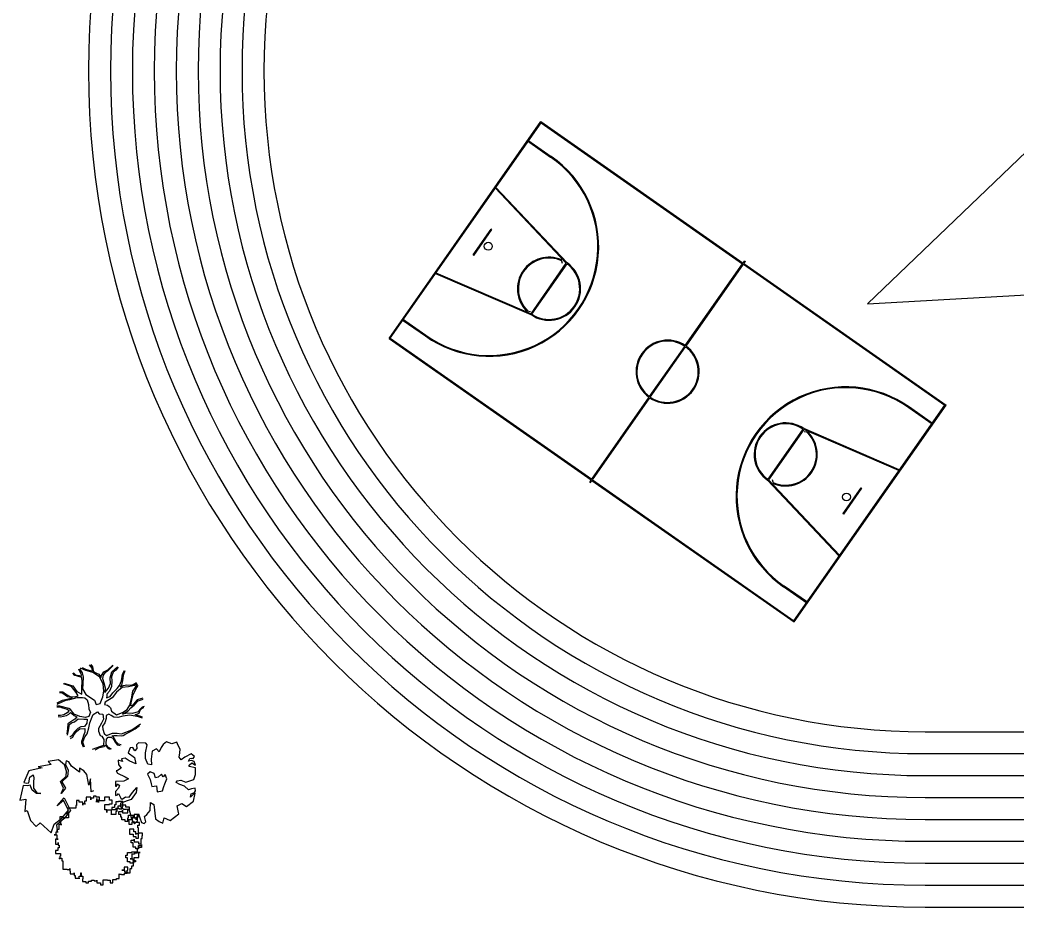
# Model space of a CAD drawing. Header units: inches. Extents: x 78 to 302, y -105 to 74.
# Drawn here: x 106.6 to 163.5, y -57.5 to -6.9 of the extents above; entities that cross this region are included whole.
import ezdxf

# ---------------------------------------------------------------- set-up
doc = ezdxf.new("R2010")
doc.units = ezdxf.units.IN
doc.header["$LTSCALE"] = 0.05
doc.header["$MEASUREMENT"] = 0
doc.layers.get('0').update_dxf_attribs({"color": 62})
doc.layers.add('rayas', color=7, linetype='Continuous')

# ---------------------------------------------------------------- blocks, each defined once
blk = doc.blocks.new('cg_t33')
for p, q in [((-0.0742, 0.0912), (-0.0747, 0.0828)), ((-0.0659, 0.1006), (-0.0742, 0.0912)), ((-0.0576, 0.0991), (-0.0659, 0.1006)), ((-0.0467, 0.0687), (-0.0576, 0.0991)), ((-0.0427, 0.0982), (-0.0462, 0.0949)), ((-0.0462, 0.0949), (-0.0392, 0.0851)), ((-0.0296, 0.1052), (-0.0427, 0.0982)), ((-0.0239, 0.1137), (-0.0353, 0.1137)), ((-0.0353, 0.1137), (-0.0336, 0.1076)), ((-0.0336, 0.1076), (-0.0296, 0.1052)), ((-0.0143, 0.1052), (-0.0239, 0.1137)), ((-0.0069, 0.1024), (-0.0143, 0.1052)), ((0.0045, 0.1137), (-0.0086, 0.1137)), ((-0.0086, 0.1137), (-0.0086, 0.1109)), ((-0.0086, 0.1109), (-0.0025, 0.1085)), ((-0.0025, 0.1085), (-0.0069, 0.1024)), ((0.0058, 0.0902), (0.0045, 0.1137)), ((0.0119, 0.0767), (0.0058, 0.0902)), ((0.0176, 0.086), (0.0119, 0.0767)), ((0.0281, 0.108), (0.0176, 0.086)), ((0.0351, 0.1123), (0.0281, 0.108)), ((0.0355, 0.1076), (0.0351, 0.1123)), ((0.0421, 0.0977), (0.0355, 0.1076)), ((0.0526, 0.1052), (0.0421, 0.0977)), ((0.0657, 0.1057), (0.0526, 0.1052)), ((0.0613, 0.094), (0.0657, 0.1057)), ((0.0692, 0.0968), (0.0613, 0.094)), ((0.0639, 0.0748), (0.0709, 0.0865)), ((0.0709, 0.0865), (0.0692, 0.0968)), ((-0.1105, 0.0635), (-0.1162, 0.0593)), ((-0.1162, 0.0593), (-0.1074, 0.0514)), ((-0.1004, 0.0687), (-0.1105, 0.0635)), ((-0.083, 0.0724), (-0.1004, 0.0687)), ((-0.0733, 0.0753), (-0.083, 0.0724)), ((-0.0747, 0.0828), (-0.0733, 0.0753)), ((-0.027, 0.0547), (-0.0467, 0.0687)), ((-0.0392, 0.0851), (-0.0406, 0.0743)), ((-0.0406, 0.0743), (-0.027, 0.065)), ((-0.027, 0.065), (-0.013, 0.0528)), ((0.0552, 0.0561), (0.0639, 0.0748)), ((0.0731, 0.0598), (0.0552, 0.0561)), ((0.0867, 0.0776), (0.0731, 0.0598)), ((0.1002, 0.0715), (0.0867, 0.0776)), ((0.0919, 0.0589), (0.1011, 0.064)), ((0.0989, 0.0532), (0.0919, 0.0589)), ((0.1011, 0.064), (0.1002, 0.0715)), ((-0.1122, 0.0392), (-0.1153, 0.0317)), ((-0.1153, 0.0317), (-0.1101, 0.0275)), ((-0.0991, 0.0439), (-0.1122, 0.0392)), ((-0.1101, 0.0275), (-0.0948, 0.0308)), ((-0.1074, 0.0514), (-0.0904, 0.0509)), ((-0.0873, 0.0486), (-0.0991, 0.0439)), ((-0.0948, 0.0308), (-0.0895, 0.0247)), ((-0.0904, 0.0509), (-0.0873, 0.0486)), ((-0.013, 0.0528), (-0.027, 0.0547)), ((0.1089, 0.0537), (0.0989, 0.0532)), ((0.1146, 0.0486), (0.1089, 0.0537)), ((0.1142, 0.0275), (0.1146, 0.0486)), ((-0.0607, 0.0045), (-0.1018, -0.0006)), ((-0.0895, 0.0247), (-0.0786, 0.0148)), ((-0.0786, 0.0148), (-0.055, 0.0144)), ((-0.055, 0.0144), (-0.0607, 0.0045)), ((-0.0021, 0.0125), (-0.0095, 0.0106)), ((-0.0095, 0.0106), (-0.0078, -0.003)), ((0.0106, 0.0148), (-0.0021, 0.0125)), ((0.025, 0.0228), (0.0106, 0.0148)), ((0.015, -0.0006), (0.0272, 0.0036)), ((0.0324, 0.0153), (0.025, 0.0228)), ((0.0272, 0.0036), (0.0324, 0.0153)), ((0.0517, 0.0111), (0.0539, 0.0219)), ((0.0683, 0.0125), (0.0517, 0.0111)), ((0.0539, 0.0219), (0.07, 0.0284)), ((0.091, 0.0092), (0.0683, 0.0125)), ((0.07, 0.0284), (0.0862, 0.0284)), ((0.0862, 0.0284), (0.1094, 0.0233)), ((0.098, -0.0034), (0.091, 0.0092)), ((0.1094, 0.0233), (0.1142, 0.0275)), ((-0.1092, -0.0105), (-0.1144, -0.0212)), ((-0.1144, -0.0212), (-0.0991, -0.025)), ((-0.1018, -0.0006), (-0.1092, -0.0105)), ((-0.0991, -0.025), (-0.1022, -0.0315)), ((-0.0078, -0.003), (-0.0253, -0.0053)), ((-0.0253, -0.0053), (-0.0218, -0.0203)), ((-0.0218, -0.0203), (-0.0095, -0.0236)), ((-0.0095, -0.0236), (-0.0017, -0.0268)), ((-0.0017, -0.0268), (0.0123, -0.0329)), ((0.0123, -0.0329), (0.0246, -0.0278)), ((0.0171, -0.0076), (0.015, -0.0006)), ((0.0255, -0.0175), (0.0171, -0.0076)), ((0.018, -0.0217), (0.0255, -0.0175)), ((0.0246, -0.0278), (0.018, -0.0217)), ((0.0888, -0.0105), (0.098, -0.0034)), ((0.1015, -0.0161), (0.0888, -0.0105)), ((0.1103, -0.0217), (0.1015, -0.0161)), ((0.1177, -0.0315), (0.1103, -0.0217)), ((-0.1022, -0.0315), (-0.1066, -0.0423)), ((-0.1066, -0.0423), (-0.0873, -0.0667)), ((0.1116, -0.0465), (0.1177, -0.0315)), ((0.1168, -0.061), (0.1116, -0.0465)), ((-0.0873, -0.0667), (-0.0838, -0.0662)), ((-0.0838, -0.0662), (-0.065, -0.0624)), ((-0.0585, -0.0756), (-0.0663, -0.0887)), ((-0.065, -0.0624), (-0.0585, -0.0756)), ((-0.0196, -0.0948), (-0.0086, -0.083)), ((-0.0086, -0.083), (-0.0043, -0.0695)), ((-0.0043, -0.0695), (0.0018, -0.0592)), ((0.0018, -0.0592), (0.0062, -0.062)), ((0.008, -0.0727), (0.0027, -0.0868)), ((0.0062, -0.062), (0.008, -0.0727)), ((0.0661, -0.0732), (0.0744, -0.0681)), ((0.074, -0.0835), (0.0661, -0.0732)), ((0.0832, -0.1018), (0.074, -0.0835)), ((0.0744, -0.0681), (0.0862, -0.0695)), ((0.0862, -0.0695), (0.0963, -0.0709)), ((0.0963, -0.0709), (0.1068, -0.0648)), ((0.1068, -0.0648), (0.1168, -0.061)), ((-0.0663, -0.0887), (-0.0519, -0.1083)), ((-0.0519, -0.1083), (-0.0292, -0.1135)), ((-0.0305, -0.1093), (-0.0397, -0.1004)), ((-0.0397, -0.1004), (-0.0305, -0.1018)), ((-0.0305, -0.1018), (-0.027, -0.1112)), ((-0.0292, -0.1135), (-0.0305, -0.1093)), ((-0.027, -0.1112), (-0.0218, -0.1144)), ((-0.0218, -0.1144), (-0.0148, -0.1135)), ((-0.0165, -0.1032), (-0.0196, -0.0948)), ((-0.0148, -0.1135), (-0.0165, -0.1032)), ((0.0027, -0.0868), (0.0102, -0.1097)), ((0.0102, -0.1097), (0.0241, -0.1144)), ((0.0434, -0.1144), (0.0473, -0.0962)), ((0.0473, -0.0962), (0.0512, -0.0962)), ((0.0574, -0.1037), (0.0508, -0.1144)), ((0.0508, -0.1144), (0.0613, -0.1107)), ((0.0512, -0.0962), (0.0574, -0.1037)), ((0.0613, -0.1107), (0.0644, -0.1027)), ((0.0644, -0.1027), (0.0622, -0.0948)), ((0.0622, -0.0948), (0.07, -0.0985)), ((0.07, -0.0985), (0.0709, -0.1027)), ((0.0709, -0.1027), (0.0705, -0.1074)), ((0.0705, -0.1074), (0.0762, -0.1112)), ((0.0762, -0.1112), (0.0832, -0.1018)), ((0.0241, -0.1144), (0.0434, -0.1144))]:
    blk.add_line(p, q)
blk = doc.blocks.new('cg_t10')
for points in [[(-0.028, 0.1206), (-0.0285, 0.114), (-0.0271, 0.1053), (-0.0252, 0.0971), (-0.0214, 0.0905), (-0.0161, 0.0854), (-0.019, 0.0818), (-0.0252, 0.0752), (-0.029, 0.0676), (-0.0357, 0.0727), (-0.0414, 0.0818), (-0.0485, 0.0926), (-0.0623, 0.0941), (-0.0766, 0.0961)], [(0.0077, 0.1239), (0.0153, 0.1074), (0.0186, 0.0982), (0.021, 0.0875), (0.0262, 0.066), (0.0267, 0.0513), (0.0253, 0.0441), (0.02, 0.0375), (0.0067, 0.0344), (-0.0071, 0.0329), (-0.0152, 0.0288), (-0.0276, 0.0329), (-0.0304, 0.0431), (-0.0276, 0.0589), (-0.0209, 0.0747), (-0.0076, 0.0854), (-0.0052, 0.09), (0.0015, 0.1155), (0.0029, 0.1242)], [(0, 0.1242), (-0.0004, 0.116), (-0.0028, 0.1084), (-0.0071, 0.0951), (-0.0104, 0.089), (-0.0176, 0.0951), (-0.0233, 0.1048), (-0.0252, 0.114), (-0.0252, 0.1206)], [(0.011, 0.1237), (0.0186, 0.1079), (0.0258, 0.0798), (0.0286, 0.0941), (0.0396, 0.1104), (0.04, 0.117)], [(0.0429, 0.1165), (0.0424, 0.1068), (0.0353, 0.0971), (0.0291, 0.0864), (0.0286, 0.0727), (0.031, 0.0635), (0.0405, 0.0696), (0.0576, 0.0824), (0.0657, 0.1058)], [(-0.0899, 0.0854), (-0.0861, 0.0783), (-0.0785, 0.0747), (-0.0695, 0.0676), (-0.0628, 0.0589), (-0.0614, 0.0441), (-0.0723, 0.0446), (-0.0818, 0.0482), (-0.0909, 0.0513), (-0.0985, 0.0538), (-0.1032, 0.0538), (-0.1137, 0.0497)], [(-0.0804, 0.0936), (-0.0671, 0.0915), (-0.0556, 0.0895), (-0.0509, 0.0885), (-0.0456, 0.0824), (-0.0428, 0.0742), (-0.0347, 0.0635), (-0.0357, 0.0472), (-0.0352, 0.0375), (-0.0466, 0.0385), (-0.0566, 0.0456), (-0.0571, 0.0558), (-0.0614, 0.0645), (-0.0714, 0.0742), (-0.0828, 0.0813), (-0.0866, 0.0875)], [(0.0676, 0.1033), (0.0614, 0.0854), (0.0595, 0.0788), (0.0434, 0.0676), (0.0358, 0.0528), (0.0467, 0.0533), (0.0548, 0.0533), (0.071, 0.0518), (0.0833, 0.0528), (0.0872, 0.065), (0.0891, 0.0727), (0.0957, 0.0783)], [(0.1087, 0.06), (0.0971, 0.0518), (0.0843, 0.0492), (0.0657, 0.0502), (0.0514, 0.0513), (0.0353, 0.0416), (0.0186, 0.0166), (0.0062, 0.012), (0.0091, 0.0013), (0.0281, -0.0069), (0.0443, -0.01), (0.0657, -0.0074), (0.0853, 0.0028), (0.0976, 0.0222), (0.1033, 0.0416), (0.1105, 0.0566)], [(0.0971, 0.0767), (0.091, 0.0711), (0.0895, 0.0609), (0.0867, 0.0548), (0.0914, 0.0543), (0.0952, 0.0564), (0.1071, 0.0614)], [(-0.1155, 0.0457), (-0.1013, 0.0502), (-0.0856, 0.0441), (-0.0766, 0.038), (-0.0599, 0.0334), (-0.0456, 0.0303), (-0.029, 0.0232), (-0.0223, 0.0207), (-0.0142, 0.0084), (-0.0199, 0.0033), (-0.0209, -0.0069), (-0.0209, -0.0069), (-0.0357, -0.0084), (-0.0471, -0.0033), (-0.0614, 0.0059), (-0.0695, 0.0059), (-0.0818, 0.0008), (-0.0833, -0.0038), (-0.0928, -0.01), (-0.1104, -0.0084), (-0.1142, 0.0023), (-0.122, 0.0234)], [(0.1119, 0.0518), (0.1076, 0.0431), (0.1014, 0.0227), (0.11, 0.0237), (0.12, 0.0314)], [(-0.1223, 0.015), (-0.1161, 0.0023), (-0.1128, -0.0105), (-0.109, -0.0145), (-0.1123, -0.0161), (-0.1185, -0.0222), (-0.1204, -0.0273)], [(0.1205, 0.0278), (0.1143, 0.0227), (0.1038, 0.0207), (0.101, 0.0196), (0.0967, 0.0135), (0.0929, 0.0048), (0.0833, -0.0018), (0.0891, -0.0028), (0.0995, -0.01), (0.1057, -0.0207), (0.1191, -0.0349)], [(-0.1204, -0.0314), (-0.1156, -0.0227), (-0.109, -0.0176), (-0.1042, -0.0161), (-0.0918, -0.0171), (-0.0861, -0.0222), (-0.0861, -0.0298), (-0.0894, -0.0349), (-0.1009, -0.0416), (-0.1085, -0.0472), (-0.1099, -0.0559)], [(-0.0327, -0.1198), (-0.0285, -0.1089), (-0.0242, -0.0834), (-0.0266, -0.064), (-0.0309, -0.0492), (-0.0299, -0.0385), (-0.0247, -0.0303), (-0.0209, -0.0237), (-0.0247, -0.0161), (-0.0333, -0.0161), (-0.0461, -0.0125), (-0.0556, -0.0054), (-0.0642, -0.0064), (-0.0761, -0.0105), (-0.0818, -0.0171), (-0.0756, -0.0339), (-0.0747, -0.0472), (-0.0775, -0.0604), (-0.0656, -0.0895), (-0.0482, -0.1145)], [(0.0677, -0.1041), (0.0605, -0.0972), (0.0567, -0.0798), (0.0548, -0.062), (0.0419, -0.0457), (0.0253, -0.0334), (0.0129, -0.013), (0.0062, -0.0115), (0.0043, -0.0202), (0.0005, -0.0247), (-0.0028, -0.0283), (-0.0123, -0.0314), (-0.0233, -0.0462), (-0.0166, -0.063), (-0.008, -0.0757), (0.0048, -0.0839), (0.0229, -0.0885), (0.0443, -0.0926), (0.0538, -0.0992), (0.0651, -0.1058)], [(0.1129, -0.0507), (0.1048, -0.0436), (0.0986, -0.036), (0.0853, -0.0319), (0.0738, -0.0324), (0.0576, -0.0314), (0.0448, -0.0253), (0.0362, -0.0186), (0.03, -0.0181), (0.0253, -0.0171), (0.0296, -0.0273), (0.04, -0.0354), (0.0519, -0.0472), (0.061, -0.0543), (0.0743, -0.0604), (0.0929, -0.0625), (0.1038, -0.0681)], [(0.1181, -0.0365), (0.111, -0.0293), (0.1019, -0.0196), (0.0971, -0.0125), (0.09, -0.0079), (0.0805, -0.0059), (0.0686, -0.01), (0.0543, -0.013), (0.041, -0.0125), (0.0529, -0.0232), (0.0662, -0.0288), (0.0829, -0.0278), (0.0995, -0.0324), (0.1143, -0.0487)], [(-0.1085, -0.0594), (-0.1066, -0.0513), (-0.0999, -0.0451), (-0.0913, -0.04), (-0.0852, -0.037), (-0.0823, -0.0324), (-0.0818, -0.0385), (-0.0814, -0.0472), (-0.0823, -0.0589), (-0.0814, -0.0645), (-0.0775, -0.0727), (-0.0704, -0.0859), (-0.0628, -0.0987), (-0.0537, -0.1109)], [(0.1024, -0.0696), (0.0891, -0.0645), (0.0748, -0.063), (0.0619, -0.0599), (0.0567, -0.0564), (0.061, -0.066), (0.0624, -0.0752), (0.0619, -0.088), (0.0634, -0.0936), (0.0691, -0.1023)], [(0.001, -0.1242), (-0.0014, -0.1186), (-0.008, -0.112), (-0.0147, -0.1074), (-0.019, -0.0916), (-0.018, -0.0768), (-0.0214, -0.063), (-0.0119, -0.0793), (-0.0028, -0.0864), (0.0048, -0.0961), (0.0167, -0.1074), (0.0219, -0.1221)], [(-0.0299, -0.1196), (-0.0271, -0.1125), (-0.0233, -0.0992), (-0.0185, -0.1099), (-0.0099, -0.1135), (-0.0023, -0.1216), (-0.0023, -0.1237)], [(0.0248, -0.1211), (0.0205, -0.1079), (0.0196, -0.1043), (0.0129, -0.0992), (0.0029, -0.0905), (0.0024, -0.087), (0.011, -0.088), (0.0343, -0.0936), (0.0467, -0.0987), (0.0614, -0.1079)]]:
    blk.add_lwpolyline(points)

msp = doc.modelspace()

# ---------------------------------------------------------------- linework, layer by layer
for p, q in [((108.39599, -49.4078), (107.65224, -49.54649)), ((108.81727, -49.14775), (108.23996, -49.23877)), ((108.23996, -49.23877), (108.39599, -49.4078)), ((109.16054, -49.42947), (108.81727, -49.14775)), ((109.28537, -49.79354), (109.16054, -49.42947)), ((109.25416, -49.19976), (109.22295, -49.4208)), ((109.22295, -49.4208), (109.36338, -49.72852)), ((109.41019, -49.25177), (109.25416, -49.19976)), ((109.56622, -49.50748), (109.41019, -49.25177)), ((107.13733, -49.78053), (106.84087, -50.43065)), ((107.88628, -49.6115), (107.13733, -49.78053)), ((107.18414, -50.1446), (107.37138, -50.00157)), ((107.37138, -50.00157), (107.41819, -50.1706)), ((107.65224, -49.54649), (107.65224, -49.54649)), ((107.65224, -49.54649), (107.88628, -49.6115)), ((109.25416, -50.07959), (109.28537, -49.79354)), ((109.36338, -49.72852), (109.33218, -50.10559)), ((110.01351, -49.85855), (109.56622, -49.50748)), ((110.26317, -49.78053), (110.01351, -49.62451)), ((110.01351, -49.62451), (110.01351, -49.85855)), ((110.4348, -49.98857), (110.26317, -49.78053)), ((110.54402, -50.58668), (110.4348, -49.98857)), ((106.84087, -50.43065), (107.01251, -50.48266)), ((107.01251, -50.48266), (107.13733, -50.45666)), ((107.19974, -50.58668), (107.05932, -50.62569)), ((107.13733, -50.45666), (107.18414, -50.1446)), ((107.32457, -50.88573), (107.19974, -50.58668)), ((107.41819, -50.1706), (107.40259, -50.41765)), ((107.40259, -50.41765), (107.40259, -50.75571)), ((108.92649, -50.37864), (109.25416, -50.07959)), ((109.11373, -50.75571), (108.92649, -50.37864)), ((109.33218, -50.10559), (109.02011, -50.40465)), ((109.02011, -50.40465), (109.22295, -50.75571)), ((110.63764, -50.23562), (110.54402, -50.58668)), ((110.68445, -50.97242), (110.63764, -50.23562)), ((106.80967, -50.61268), (106.62243, -51.4535)), ((107.05932, -50.62569), (106.80967, -50.61268)), ((107.57422, -51.07643), (107.32457, -50.88573)), ((107.40259, -50.75571), (107.58982, -51.03743)), ((107.80827, -51.07643), (107.57422, -51.07643)), ((107.58982, -51.03743), (107.80827, -51.07643)), ((109.22295, -50.75571), (108.9733, -51.06343)), ((108.9733, -51.06343), (109.11373, -50.75571)), ((110.80928, -50.92041), (110.68445, -50.97242)), ((106.62243, -51.4535), (106.95009, -51.38849)), ((106.95009, -51.38849), (106.90328, -52.09062)), ((108.73926, -51.76556), (109.14494, -51.32348)), ((109.09813, -51.4665), (108.73926, -51.76556)), ((109.39459, -52.02561), (109.09813, -51.4665)), ((109.14494, -51.32348), (109.50381, -52.03861)), ((110.00464, -51.46494), (109.84947, -51.46494)), ((109.84947, -51.46494), (109.84947, -51.75748)), ((110.00464, -51.56725), (110.00464, -51.46494)), ((110.21259, -51.56725), (110.00464, -51.56725)), ((110.21259, -51.72391), (110.21259, -51.56725)), ((110.21259, -51.65357), (110.21259, -51.72391)), ((110.36776, -51.65357), (110.21259, -51.65357)), ((110.29738, -51.49851), (110.29738, -51.65357)), ((110.40136, -51.49851), (110.29738, -51.49851)), ((110.29738, -51.65357), (110.36776, -51.65357)), ((110.6605, -51.2747), (110.40136, -51.2747)), ((110.40136, -51.2747), (110.40136, -51.49851)), ((110.6605, -51.42977), (110.6605, -51.2747)), ((110.81567, -51.32586), (110.6605, -51.32586)), ((110.6605, -51.32586), (110.6605, -51.42977)), ((110.97084, -51.22355), (110.81567, -51.22355)), ((110.81567, -51.22355), (110.81567, -51.32586)), ((111.00603, -51.51609), (110.95324, -51.51609)), ((110.95324, -51.51609), (111.10841, -51.51609)), ((110.97084, -51.2747), (110.97084, -51.22355)), ((111.1612, -51.2747), (110.97084, -51.2747)), ((111.00603, -51.48092), (111.00603, -51.36103)), ((111.00603, -51.36103), (111.00603, -51.51609)), ((111.1612, -51.48092), (111.00603, -51.48092)), ((111.10841, -51.58483), (111.10841, -51.42977)), ((111.10841, -51.42977), (111.1612, -51.42977)), ((111.10841, -51.51609), (111.10841, -51.58483)), ((111.1612, -51.42977), (111.1612, -51.2747)), ((111.43635, -51.48092), (111.1612, -51.48092)), ((111.1612, -51.48092), (111.1612, -51.48092)), ((111.73069, -51.2747), (111.43635, -51.2747)), ((111.43635, -51.2747), (111.43635, -51.48092)), ((111.45394, -51.84381), (111.45394, -51.68874)), ((111.45394, -51.68874), (111.73069, -51.68874)), ((111.73069, -51.44735), (111.73069, -51.2747)), ((111.88586, -51.44735), (111.73069, -51.44735)), ((111.73069, -51.65357), (111.88586, -51.65357)), ((111.73069, -51.68874), (111.73069, -51.65357)), ((111.88586, -51.65357), (111.88586, -51.44735)), ((111.88586, -51.44735), (111.88586, -51.44735)), ((112.09221, -51.70633), (112.00583, -51.70633)), ((112.00583, -51.70633), (112.00583, -51.86139)), ((112.24738, -51.53368), (112.09221, -51.53368)), ((112.09221, -51.53368), (112.09221, -51.70633)), ((112.48893, -51.51609), (112.24738, -51.51609)), ((112.24738, -51.51609), (112.24738, -51.53368)), ((112.48893, -51.67116), (112.48893, -51.51609)), ((112.48893, -51.82622), (112.48893, -51.67116)), ((112.48893, -51.67116), (112.48893, -51.67116)), ((112.6617, -51.72391), (112.50653, -51.72391)), ((112.50653, -51.72391), (112.50653, -51.7399)), ((112.6617, -51.84381), (112.6617, -51.72391)), ((106.90328, -52.09062), (107.02811, -52.03861)), ((107.02811, -52.03861), (107.21535, -52.60638)), ((109.02011, -52.47635), (109.39459, -52.02561)), ((109.50381, -52.03861), (109.14494, -52.50236)), ((109.34877, -52.20669), (109.22879, -52.20669)), ((109.22879, -52.20669), (109.38396, -52.20669)), ((109.50394, -51.91255), (109.34877, -51.91255)), ((109.34877, -51.91255), (109.34877, -52.20669)), ((109.38396, -52.20669), (109.38396, -52.44808)), ((109.65911, -51.91255), (109.50394, -51.91255)), ((109.50394, -51.91255), (109.50394, -51.91255)), ((109.81427, -51.91255), (109.65911, -51.91255)), ((109.65911, -51.91255), (109.65911, -51.91255)), ((109.84947, -51.75748), (109.81427, -51.75748)), ((109.81427, -51.75748), (109.81427, -51.91255)), ((109.81427, -51.91255), (109.81427, -51.91255)), ((111.47154, -51.84381), (111.45394, -51.84381)), ((111.47154, -51.99887), (111.47154, -51.84381)), ((111.57552, -51.99887), (111.47154, -51.99887)), ((111.57552, -52.15394), (111.57552, -51.99887)), ((111.86826, -52.01646), (111.57552, -52.01646)), ((111.57552, -52.01646), (111.57552, -52.15394)), ((111.83467, -52.13635), (111.83467, -51.98129)), ((111.83467, -51.98129), (112.10981, -51.98129)), ((111.85066, -52.13635), (111.83467, -52.13635)), ((111.85066, -52.29142), (111.85066, -52.13635)), ((112.09221, -52.25785), (111.85066, -52.25785)), ((111.85066, -52.25785), (111.85066, -52.29142)), ((112.00583, -51.86139), (111.86826, -51.86139)), ((111.86826, -51.86139), (111.86826, -52.01646)), ((112.145, -52.10278), (112.09221, -52.10278)), ((112.09221, -52.10278), (112.09221, -52.25785)), ((112.10981, -51.98129), (112.10981, -51.91255)), ((112.10981, -51.91255), (112.26498, -51.91255)), ((112.19619, -51.94772), (112.145, -51.94772)), ((112.145, -51.94772), (112.145, -52.10278)), ((112.35136, -51.79265), (112.19619, -51.79265)), ((112.19619, -51.79265), (112.19619, -51.79265)), ((112.19619, -51.79265), (112.19619, -51.94772)), ((112.26498, -51.91255), (112.26498, -51.94772)), ((112.26498, -51.94772), (112.42015, -51.94772)), ((112.26498, -52.25785), (112.26498, -52.10278)), ((112.26498, -52.10278), (112.47294, -52.10278)), ((112.36896, -52.25785), (112.26498, -52.25785)), ((112.50653, -51.7399), (112.35136, -51.7399)), ((112.35136, -51.7399), (112.35136, -51.79265)), ((112.36896, -52.41291), (112.36896, -52.25785)), ((112.42015, -51.98129), (112.42015, -51.82622)), ((112.42015, -51.82622), (112.48893, -51.82622)), ((112.42015, -51.94772), (112.42015, -51.98129)), ((112.47294, -52.10278), (112.47294, -52.01646)), ((112.47294, -52.01646), (112.47294, -52.17152)), ((112.47294, -52.17152), (112.76568, -52.17152)), ((112.86966, -51.84381), (112.6617, -51.84381)), ((112.76568, -52.17152), (112.76568, -51.99887)), ((112.76568, -51.99887), (112.86966, -51.99887)), ((112.86966, -51.99887), (112.86966, -51.84381)), ((113.1288, -52.25785), (113.1288, -52.25785)), ((113.1288, -52.25785), (113.1288, -52.41291)), ((113.37036, -52.25785), (113.1288, -52.25785)), ((113.37036, -52.41291), (113.37036, -52.25785)), ((107.21535, -52.60638), (107.54301, -52.94444)), ((107.54301, -52.94444), (107.77706, -52.7364)), ((107.77706, -52.7364), (108.41159, -53.3085)), ((108.41159, -53.3085), (108.56762, -52.81441)), ((108.56762, -52.81441), (109.02011, -52.47635)), ((109.14494, -52.50236), (108.70805, -52.86642)), ((108.70805, -52.86642), (108.75486, -53.2955)), ((109.00324, -52.84454), (108.84807, -52.84454)), ((108.84807, -52.84454), (108.84807, -53.1195)), ((108.90086, -52.39533), (108.90086, -52.68947)), ((109.05603, -52.39533), (108.90086, -52.39533)), ((108.90086, -52.68947), (108.93445, -52.68947)), ((108.93445, -52.68947), (108.93445, -52.84454)), ((108.93445, -52.84454), (109.00324, -52.84454)), ((109.05603, -52.46407), (109.05603, -52.39533)), ((109.2112, -52.46407), (109.05603, -52.46407)), ((109.38396, -52.44808), (109.2112, -52.44808)), ((109.2112, -52.44808), (109.2112, -52.46407)), ((112.43774, -52.41291), (112.36896, -52.41291)), ((112.43774, -52.56798), (112.43774, -52.41291)), ((112.62811, -52.56798), (112.43774, -52.56798)), ((112.43774, -52.56798), (112.43774, -52.56798)), ((112.62811, -52.67189), (112.62811, -52.56798)), ((112.78327, -52.67189), (112.62811, -52.67189)), ((112.78327, -52.46407), (112.81687, -52.46407)), ((112.78327, -52.61913), (112.78327, -52.46407)), ((113.02483, -52.56798), (112.78327, -52.56798)), ((112.78327, -52.56798), (112.78327, -52.67189)), ((112.85206, -52.61913), (112.78327, -52.61913)), ((112.81687, -52.46407), (112.81687, -52.309)), ((112.81687, -52.309), (113.09361, -52.309)), ((112.85206, -52.84454), (112.85206, -52.61913)), ((113.00723, -52.84454), (112.85206, -52.84454)), ((113.00723, -52.70546), (113.00723, -52.84454)), ((113.17999, -52.70546), (113.00723, -52.70546)), ((113.02483, -52.41291), (113.02483, -52.56798)), ((113.1288, -52.41291), (113.02483, -52.41291)), ((113.09361, -52.309), (113.09361, -52.46407)), ((113.09361, -52.46407), (113.24878, -52.46407)), ((113.17999, -52.72304), (113.17999, -52.70546)), ((113.43914, -52.72304), (113.17999, -52.72304)), ((113.24878, -52.56798), (113.24878, -52.41291)), ((113.24878, -52.41291), (113.37036, -52.41291)), ((113.24878, -52.46407), (113.24878, -52.56798)), ((113.43914, -52.87811), (113.43914, -52.72304)), ((108.6753, -53.42963), (108.57293, -53.42963)), ((108.57293, -53.42963), (108.72809, -53.42963)), ((108.72809, -53.27456), (108.6753, -53.27456)), ((108.6753, -53.27456), (108.6753, -53.42963)), ((108.84807, -53.1195), (108.72809, -53.1195)), ((108.72809, -53.1195), (108.72809, -53.27456)), ((108.72809, -53.42963), (108.72809, -53.67102)), ((113.11121, -53.10191), (112.86966, -53.10191)), ((112.86966, -53.10191), (112.86966, -53.37847)), ((112.86966, -53.37847), (113.07602, -53.37847)), ((113.07602, -53.37847), (113.07602, -53.51596)), ((113.11121, -53.25858), (113.11121, -53.10191)), ((113.23118, -53.25858), (113.11121, -53.25858)), ((113.23118, -53.41364), (113.23118, -53.25858)), ((113.38635, -53.36089), (113.23118, -53.36089)), ((113.23118, -53.36089), (113.23118, -53.41364)), ((113.35276, -53.03317), (113.35276, -52.87811)), ((113.35276, -52.87811), (113.43914, -52.87811)), ((113.38635, -53.03317), (113.35276, -53.03317)), ((113.38635, -53.18824), (113.38635, -53.03317)), ((113.38635, -53.36089), (113.38635, -53.18824)), ((113.38635, -53.18824), (113.38635, -53.18824)), ((113.61191, -53.32732), (113.38635, -53.32732)), ((113.38635, -53.32732), (113.38635, -53.36089)), ((113.38635, -53.61986), (113.38635, -53.36089)), ((113.38635, -53.36089), (113.38635, -53.36089)), ((113.61191, -53.48238), (113.61191, -53.32732)), ((108.79688, -53.67102), (108.64171, -53.67102)), ((108.64171, -53.67102), (108.64171, -53.96517)), ((108.64171, -53.96517), (108.64171, -53.96517)), ((108.64171, -53.96517), (108.79688, -53.96517)), ((108.72809, -53.67102), (108.79688, -53.67102)), ((108.79688, -53.96517), (108.79688, -53.86126)), ((108.79688, -53.86126), (108.79688, -54.01632)), ((112.97364, -53.87884), (112.97364, -53.72377)), ((112.97364, -53.72377), (113.1448, -53.72377)), ((113.07602, -53.87884), (112.97364, -53.87884)), ((113.07602, -53.51596), (113.23118, -53.51596)), ((113.07602, -54.12023), (113.07602, -53.87884)), ((113.1448, -53.72377), (113.1448, -53.67102)), ((113.1448, -53.67102), (113.1448, -53.82609)), ((113.1448, -53.82609), (113.38635, -53.82609)), ((113.23118, -53.51596), (113.23118, -53.61986)), ((113.23118, -53.61986), (113.38635, -53.61986)), ((113.38635, -53.82609), (113.38635, -53.93)), ((113.38635, -53.93), (113.54312, -53.93)), ((113.54312, -53.93), (113.54312, -53.63745)), ((113.54312, -53.63745), (113.59431, -53.63745)), ((113.55912, -54.03391), (113.55912, -53.98275)), ((113.55912, -53.98275), (113.55912, -54.13782)), ((113.59431, -53.63745), (113.59431, -53.48238)), ((113.59431, -53.48238), (113.61191, -53.48238)), ((108.77928, -54.32645), (108.65931, -54.32645)), ((108.65931, -54.32645), (108.65931, -54.48152)), ((108.65931, -54.48152), (108.93445, -54.48152)), ((108.86567, -54.17139), (108.77928, -54.17139)), ((108.77928, -54.17139), (108.77928, -54.32645)), ((108.79688, -54.01632), (108.86567, -54.01632)), ((108.86567, -54.01632), (108.86567, -54.17139)), ((108.93445, -54.48152), (108.93445, -54.48152)), ((108.93445, -54.48152), (108.93445, -54.63658)), ((112.74808, -54.58543), (112.74808, -54.43036)), ((112.74808, -54.43036), (113.00723, -54.43036)), ((113.00723, -54.43036), (113.00723, -54.39519)), ((113.00723, -54.39519), (113.1624, -54.39519)), ((113.00723, -54.53427), (113.00723, -54.79325)), ((113.1624, -54.53427), (113.00723, -54.53427)), ((113.23118, -54.12023), (113.07602, -54.12023)), ((113.1624, -54.39519), (113.1624, -54.44795)), ((113.31757, -54.41278), (113.1624, -54.41278)), ((113.1624, -54.41278), (113.1624, -54.53427)), ((113.1624, -54.44795), (113.31757, -54.44795)), ((113.23118, -54.22414), (113.23118, -54.12023)), ((113.38635, -54.22414), (113.23118, -54.22414)), ((113.31757, -54.44795), (113.31757, -54.18897)), ((113.31757, -54.18897), (113.38635, -54.18897)), ((113.31757, -54.43036), (113.31757, -54.41278)), ((113.47274, -54.43036), (113.31757, -54.43036)), ((113.38635, -54.18897), (113.38635, -54.03391)), ((113.38635, -54.03391), (113.55912, -54.03391)), ((113.55912, -54.13782), (113.38635, -54.13782)), ((113.38635, -54.13782), (113.38635, -54.22414)), ((113.40395, -54.72291), (113.40395, -54.43036)), ((113.40395, -54.43036), (113.47274, -54.43036)), ((108.84807, -54.75808), (109.00324, -54.75808)), ((108.90086, -54.79325), (108.88326, -54.79325)), ((108.88326, -54.79325), (108.88326, -54.80923)), ((108.88326, -54.80923), (108.88326, -54.80923)), ((108.93445, -54.63658), (108.90086, -54.63658)), ((108.90086, -54.63658), (108.90086, -54.79325)), ((109.00324, -54.75808), (109.00324, -54.75808)), ((109.00324, -54.75808), (109.00324, -54.91314)), ((109.00324, -54.91314), (109.07362, -54.91314)), ((109.07362, -54.91314), (109.07362, -55.06821)), ((109.07362, -55.06821), (109.07362, -55.22327)), ((109.07362, -55.06821), (109.07362, -55.06821)), ((112.6617, -54.74049), (112.6617, -54.58543)), ((112.6617, -54.58543), (112.74808, -54.58543)), ((112.74808, -54.74049), (112.6617, -54.74049)), ((112.74808, -54.9643), (112.74808, -54.74049)), ((112.90325, -54.9643), (112.74808, -54.9643)), ((113.00723, -54.79325), (112.90325, -54.79325)), ((112.90325, -54.79325), (113.05842, -54.79325)), ((112.90325, -55.03464), (112.90325, -54.9643)), ((113.05842, -55.03464), (112.90325, -55.03464)), ((113.05842, -54.79325), (113.05842, -54.89556)), ((113.05842, -54.89556), (113.21519, -54.89556)), ((113.05842, -54.9643), (113.05842, -55.03464)), ((113.21519, -54.9643), (113.05842, -54.9643)), ((113.09361, -55.1897), (113.09361, -55.03464)), ((113.09361, -55.03464), (113.11121, -55.03464)), ((113.11121, -55.03464), (113.11121, -54.87797)), ((113.11121, -54.87797), (113.1448, -54.87797)), ((113.1448, -54.87797), (113.1448, -54.72291)), ((113.1448, -54.72291), (113.40395, -54.72291)), ((113.21519, -54.89556), (113.21519, -54.9643)), ((109.07362, -55.22327), (109.07362, -55.22327)), ((109.07362, -55.22327), (109.07362, -55.37834)), ((109.07362, -55.37834), (109.31518, -55.37834)), ((109.31518, -55.37834), (109.31518, -55.39592)), ((109.31518, -55.39592), (109.47034, -55.39592)), ((109.47034, -55.39592), (109.47034, -55.34477)), ((109.47034, -55.34477), (109.47034, -55.49983)), ((109.47034, -55.49983), (109.48634, -55.49983)), ((109.48634, -55.49983), (109.48634, -55.6549)), ((109.48634, -55.6549), (109.7119, -55.6549)), ((109.7119, -55.6549), (109.7119, -55.58616)), ((109.7119, -55.58616), (109.7119, -55.74122)), ((110.12621, -55.61973), (110.07342, -55.61973)), ((110.07342, -55.61973), (110.07342, -55.77479)), ((110.12621, -55.77479), (110.12621, -55.61973)), ((112.28258, -55.67248), (112.26498, -55.67248)), ((112.26498, -55.67248), (112.42015, -55.67248)), ((112.28258, -55.91387), (112.28258, -55.67248)), ((112.42015, -55.67248), (112.42015, -55.68847)), ((112.42015, -55.68847), (112.57532, -55.68847)), ((112.55932, -55.44708), (112.43774, -55.44708)), ((112.43774, -55.44708), (112.59291, -55.44708)), ((112.78327, -55.27603), (112.55932, -55.27603)), ((112.55932, -55.27603), (112.55932, -55.44708)), ((112.57532, -55.68847), (112.57532, -55.60374)), ((112.57532, -55.60374), (112.73209, -55.60374)), ((112.59291, -55.44708), (112.59291, -55.5334)), ((112.59291, -55.5334), (112.74808, -55.5334)), ((112.73209, -55.60374), (112.73209, -55.43109)), ((112.73209, -55.43109), (112.78327, -55.43109)), ((112.74808, -55.5334), (112.74808, -55.58616)), ((112.74808, -55.58616), (112.90325, -55.58616)), ((112.78327, -55.43109), (112.78327, -55.27603)), ((112.90325, -55.58616), (112.90325, -55.34477)), ((112.90325, -55.34477), (113.00723, -55.34477)), ((113.00723, -55.34477), (113.00723, -55.1897)), ((113.00723, -55.1897), (113.09361, -55.1897)), ((109.7119, -55.74122), (109.76309, -55.74122)), ((109.76309, -55.74122), (109.76309, -55.89629)), ((109.76309, -55.89629), (110.00464, -55.89629)), ((110.00464, -55.92986), (110.00464, -55.77479)), ((110.00464, -55.77479), (110.12621, -55.77479)), ((110.00464, -55.89629), (110.00464, -55.92986)), ((110.07342, -55.77479), (110.21259, -55.77479)), ((110.21259, -55.92986), (110.195, -55.92986)), ((110.195, -55.92986), (110.195, -56.08652)), ((110.195, -56.08652), (110.38376, -56.08652)), ((110.21259, -55.77479), (110.21259, -55.92986)), ((110.38376, -56.08652), (110.38376, -56.17125)), ((110.38376, -56.17125), (110.54053, -56.17125)), ((110.54053, -56.17125), (110.54053, -56.06894)), ((110.54053, -56.06894), (110.6957, -56.06894)), ((110.6957, -56.06894), (110.6957, -56.01618)), ((110.6957, -56.01618), (110.85087, -56.01618)), ((110.85087, -56.01618), (110.85087, -56.05135)), ((110.85087, -56.05135), (111.00603, -56.05135)), ((111.00603, -56.05135), (111.00603, -56.01618)), ((111.00603, -56.01618), (111.00603, -56.17125)), ((111.00603, -56.17125), (111.21239, -56.17125)), ((111.21239, -56.17125), (111.21239, -56.27516)), ((111.21239, -56.27516), (111.36756, -56.27516)), ((111.36756, -56.27516), (111.36756, -56.0002)), ((111.36756, -56.0002), (111.60911, -56.0002)), ((111.60911, -56.0002), (111.60911, -56.01618)), ((111.60911, -56.01618), (111.76428, -56.01618)), ((111.76428, -56.01618), (111.76428, -56.15526)), ((111.76428, -56.15526), (111.92105, -56.15526)), ((111.92105, -56.15526), (111.92105, -55.96503)), ((111.92105, -55.96503), (112.12741, -55.96503)), ((112.12741, -55.96503), (112.12741, -55.91387)), ((112.12741, -55.91387), (112.28258, -55.91387))]:
    msp.add_line(p, q)
at = {"layer": 'rayas'}
for p, q in [((127.66917, -25.10797), (136.33018, -12.73877)), ((127.73881, -25.09569), (136.34246, -12.80841)), ((136.33018, -12.73877), (147.85974, -20.81186)), ((136.34246, -12.80841), (147.83106, -20.85282)), ((135.55585, -13.84463), (136.88288, -14.77382)), ((135.58453, -13.80367), (136.91156, -14.73286)), ((133.72498, -16.52889), (137.77735, -20.82757)), ((133.76136, -16.49459), (137.82415, -20.80432)), ((132.46234, -20.34603), (133.49107, -18.87686)), ((132.5033, -20.37471), (133.53203, -18.90554)), ((133.53203, -18.90554), (133.49107, -18.87686)), ((132.5033, -20.37471), (132.46234, -20.34603)), ((135.76512, -23.70134), (137.77735, -20.82757)), ((135.80854, -23.7265), (137.81585, -20.85976)), ((137.5575, -20.8434), (137.48823, -20.57774)), ((144.56158, -25.52213), (147.83106, -20.85282)), ((144.60254, -25.55081), (147.87202, -20.8815)), ((147.85974, -20.81186), (147.94578, -20.68899)), ((147.87202, -20.8815), (159.36063, -28.92591)), ((147.9007, -20.84054), (147.98674, -20.71767)), ((147.9007, -20.84054), (159.43027, -28.91363)), ((147.94578, -20.68899), (147.98674, -20.71767)), ((130.3199, -21.40951), (135.75928, -23.75327)), ((130.33969, -21.36359), (135.76512, -23.70134)), ((135.43821, -23.52372), (135.73591, -23.5725)), ((128.41482, -24.04307), (129.74185, -24.97226)), ((128.4435, -24.00211), (129.77053, -24.93131)), ((127.66917, -25.10797), (139.19874, -33.18106)), ((127.73881, -25.09569), (139.22742, -33.1401)), ((142.52558, -28.42983), (144.5329, -25.56309)), ((142.56654, -28.45851), (144.57386, -25.59177)), ((139.22742, -33.1401), (142.4969, -28.47079)), ((139.26838, -33.16878), (142.53786, -28.49947)), ((150.75698, -41.21319), (159.36063, -28.92591)), ((150.76926, -41.28282), (159.43027, -28.91363)), ((158.63546, -30.00514), (157.30843, -29.07595)), ((158.66414, -29.96419), (157.33711, -29.03499)), ((151.27042, -30.28076), (149.26311, -33.14749)), ((151.31384, -30.30592), (149.30161, -33.17969)), ((156.73927, -32.64367), (151.31384, -30.30592)), ((156.75906, -32.59775), (151.31968, -30.25399)), ((151.64075, -30.48354), (151.34305, -30.43476)), ((139.1127, -33.30393), (139.19874, -33.18106)), ((139.1127, -33.30393), (139.15366, -33.33261)), ((139.15366, -33.33261), (139.2397, -33.20974)), ((139.2397, -33.20974), (150.76926, -41.28282)), ((139.26838, -33.16878), (150.75698, -41.21319)), ((153.3176, -37.51266), (149.25481, -33.20294)), ((153.35398, -37.47837), (149.30161, -33.17969)), ((149.52146, -33.16386), (149.59073, -33.42951)), ((154.57566, -33.63255), (153.54693, -35.10172)), ((154.61662, -33.66123), (153.58789, -35.1304)), ((154.57566, -33.63255), (154.61662, -33.66123)), ((153.54693, -35.10172), (153.58789, -35.1304)), ((151.49443, -40.20359), (150.16741, -39.27439)), ((151.52311, -40.16263), (150.19608, -39.23344)), ((158.2343, -47.54443), (238.8543, -47.54443)), ((158.2343, -48.79443), (238.8543, -48.79443)), ((158.2343, -50.04443), (238.8543, -50.04443)), ((158.2343, -51.29443), (238.8543, -51.29443)), ((158.2343, -52.54443), (238.8543, -52.54443)), ((158.2343, -53.79443), (238.8543, -53.79443)), ((158.2343, -55.04443), (238.8543, -55.04443)), ((158.2343, -56.29443), (238.8543, -56.29443))]:
    msp.add_line(p, q, dxfattribs=at)
msp.add_lwpolyline([(158.2343, 37.85557, 1), (158.2343, -57.54443), (238.8543, -57.54443, 1), (238.8543, 37.85557)], format="xyb", dxfattribs=at)
msp.add_lwpolyline([(165.36467, -13.16675), (154.95353, -23.14565), (169.37857, -22.32587)], dxfattribs=at)
for centre in [(133.3267, -19.85256), (153.75226, -34.15469)]:
    msp.add_circle(centre, 0.225, dxfattribs=at)
for centre, radius, start, end in [((158.2343, -9.84443), 46.45, 90, 270), ((158.2343, -9.84443), 45.2, 90, 270), ((158.2343, -9.84443), 43.95, 90, 270), ((158.2343, -9.84443), 42.7, 90, 270), ((158.2343, -9.84443), 41.45, 90, 270), ((158.2343, -9.84443), 40.2, 90, 270), ((158.2343, -9.84443), 38.95, 90, 270), ((158.2343, -9.84443), 37.7, 90, 270), ((133.37274, -19.8848), 6.25025, 234.480613, 55.519387), ((133.37274, -19.8848), 6.20025, 234.480613, 55.519387), ((136.79172, -22.27879), 1.8, 66.816566, 224.219044), ((136.79172, -22.27879), 1.75, 65.535708, 226.495075), ((136.79172, -22.27879), 1.8, 235, 55), ((136.79172, -22.27879), 1.75, 235.818539, 54.181461), ((143.54972, -27.0108), 1.8, 55.7958, 234.2042), ((143.54972, -27.0108), 1.75, 55.818539, 234.181461), ((143.54972, -27.0108), 1.8, 235.7958, 54.2042), ((143.54972, -27.0108), 1.75, 235.818539, 54.181461), ((153.70622, -34.12246), 6.25025, 54.480613, 235.519387), ((153.70622, -34.12246), 6.20025, 54.480613, 235.519387), ((150.28725, -31.72846), 1.8, 55, 235), ((150.28725, -31.72846), 1.75, 55.818539, 234.181461), ((150.28725, -31.72846), 1.75, 245.535708, 46.495075), ((150.28725, -31.72846), 1.8, 246.816566, 44.219044)]:
    msp.add_arc(centre, radius, start, end, dxfattribs=at)

# ---------------------------------------------------------------- block references
at = {"xscale": 20, "yscale": 20, "zscale": 20, "rotation": 90}
for name, p in [('cg_t10', (111.21355, -46.12299)), ('cg_t33', (114.3457, -50.47369))]:
    msp.add_blockref(name, p, dxfattribs=at)

doc.saveas('drawing.dxf')
